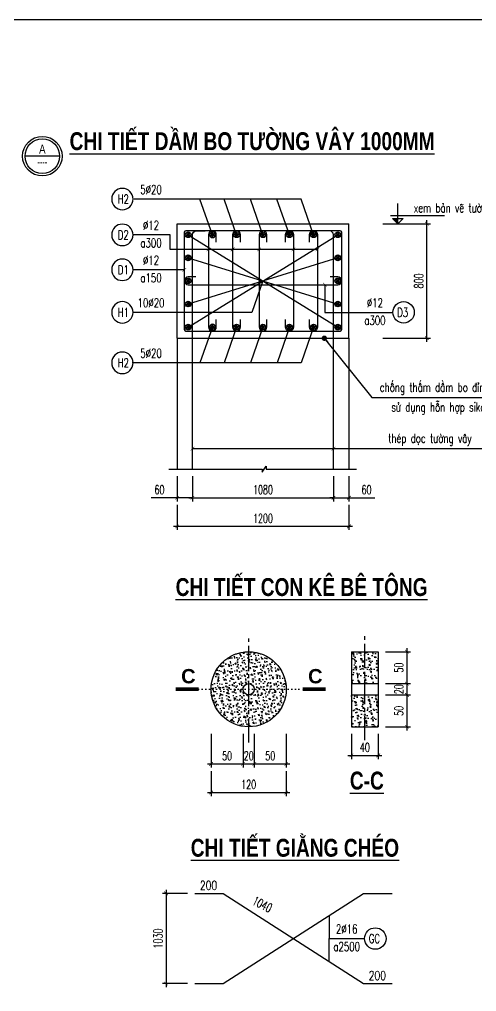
# Model space of a CAD drawing. Header units: millimetres. Extents: x -143570 to 58447, y -1448440 to -1202244.
# Drawn here: x -73620 to -60843, y -1323603 to -1296434 of the extents above; entities that cross this region are included whole.
import ezdxf
from ezdxf.enums import TextEntityAlignment as Align

# ---------------------------------------------------------------- set-up
doc = ezdxf.new("R2010")
doc.units = ezdxf.units.MM
doc.header["$LTSCALE"] = 30
doc.header["$PDMODE"] = 3
for name, pattern in [('CENTER2', [1.125, 0.75, -0.125, 0.125, -0.125]), ('DASHED', [19.05, 12.7, -6.35]), ('DOT', [0.25, 0, -0.25])]:
    doc.linetypes.add(name, pattern=pattern)
doc.layers.get('0').update_dxf_attribs({"lineweight": 9})
doc.layers.get('Defpoints').update_dxf_attribs({"lineweight": 9})
for name, color, linetype in [('ccu11-Chidan', 9, 'Continuous'), ('ccu11-Cotthep', 9, 'Continuous'), ('ccu11-Dim', 8, 'Continuous'), ('ccu11-Hatch', 8, 'Continuous'), ('ccu11-Manh', 8, 'Continuous'), ('ccu11-Text', 31, 'Continuous'), ('ccu11-Thay', 7, 'Continuous'), ('ccu11-Thep', 4, 'Continuous'), ('ccu11-Thepdai', 6, 'Continuous'), ('ccu11-Truc', 13, 'CENTER2')]:
    doc.layers.add(name, color=color, linetype=linetype)
doc.layers.add('ccu11-Khuat', color=9, linetype='DASHED', lineweight=30)
doc.styles.add('ccu11-dim', font='vnsimli.shx', dxfattribs={"width": 0.65, "bigfont": 'bigfont.shx'})
doc.styles.add('ccu11-VnAvantH', font='')
doc.styles.add('ccu11-VnAvH-B', font='')
doc.styles.add('ccu11-vnsimli', font='vnsimli.shx', dxfattribs={"width": 0.8, "bigfont": 'vns.shx'})
doc.styles.add('ccu11-vnsimple', font='vnsimple.shx', dxfattribs={"bigfont": 'bigfont.shx'})
doc.styles.add('ccu11_simli', font='vnsimli.shx', dxfattribs={"width": 0.8})
doc.styles.add('VnHelvetlnsH', font='')
doc.styles.get('ccu11-VnAvantH').set_extended_font_data('.VnAvantH')
doc.styles.get('ccu11-VnAvH-B').set_extended_font_data('.VnAvantH', bold=True)
doc.styles.get('VnHelvetlnsH').set_extended_font_data('.VnHelvetInsH', bold=True)
doc.linetypes.add('ZIGZAG', pattern='A,0.0001,-0.2,[131,ltypeshp.shx,S=0.2,R=0,X=-0.2,Y=0],-0.4,[131,ltypeshp.shx,S=0.2,R=180,X=0.2,Y=0],-0.2', length=0.8001)
doc.dimstyles.new('ccu11-100x4', dxfattribs={"dimscale": 100, "dimtxt": 2.5, "dimasz": 1, "dimexe": 1, "dimexo": 2, "dimgap": 1, "dimtad": 1, "dimdec": 0, "dimlfac": 0.25, "dimdsep": 46, "dimtxsty": 'ccu11-dim', "dimblk": 'ARCHTICK', "dimcen": -1, "dimdle": 1, "dimclrd": 256, "dimclre": 256, "dimclrt": 3, "dimadec": 0, "dimazin": 2, "dimtfac": 0.1, "dimtdec": 0, "dimtmove": 0, "dimatfit": 1, "dimldrblk": 'ARCHTICK', "dimfxl": 1, "dimtvp": 0.833333, "dimtolj": 1, "dimtzin": 12, "dimarcsym": 0})
pattern_1 = [(32.602126, (-1224341.735, -725912.61), (-200.764141, -20.173982), [0, -217.5]), (118.602126, (-1224341.74, -725912.61), (-20.218716, -216.044088), [0, -291]), (39.602126, (-1224318.45, -725931.7), (-235.05624, 1.738773), [0, -369]), (251.602126, (-1224318.45, -725931.7), (115.106062, -227.98173), [0, -243.6]), (79.602126, (-1224091.26, -726077.8), (-175.222127, 215.157838), [0, -195]), (55.602126, (-1224219.43, -725999.5), (-222.786305, 152.532823), [30, -240]), (100.602126, (-1224194.68, -726016.44), (-375.31848, -70.25336), [42.426, -339.411]), (145.602126, (-1224010.92, -725960.47), (-152.532823, -222.786305), [30, -240]), (100.602126, (-1223875.34, -725762.43), (-375.31848, -70.25336), [42.426, -339.411]), (235.602126, (-1224010.92, -725960.47), (222.786305, -152.532823), [30, -240]), (100.602126, (-1224042.15, -725793.66), (-375.31848, -70.25336), [42.426, -339.411]), (325.602126, (-1224219.43, -725999.5), (152.532823, 222.786305), [30, -240]), (100.602126, (-1224027.87, -725985.22), (-375.31848, -70.25336), [42.426, -339.411])]

# ---------------------------------------------------------------- blocks, each defined once
blk = doc.blocks.new('SHD')
at = {"layer": 'ccu11-Cotthep'}
blk.add_circle((300, 0), 300, dxfattribs=at)
at = {"layer": 'ccu11-Cotthep', "color": 31, "style": 'ccu11_simli', "width": 0.8}
blk.add_attdef('DK', text='', height=250, dxfattribs=at).set_placement((-101, 65), align=Align.BOTTOM_RIGHT)
blk.add_attdef('KH', text='', height=250, dxfattribs=at).set_placement((300, 0), align=Align.MIDDLE)
blk.add_attdef('KC', text='', height=250, dxfattribs=at).set_placement((-101, -142), align=Align.TOP_RIGHT)
blk = doc.blocks.new('_ARCHTICK')
at = {"color": 0, "linetype": 'ByBlock', "const_width": 0.15}
blk.add_lwpolyline([(-0.5, -0.5), (0.5, 0.5)], dxfattribs=at)
blk = doc.blocks.new('*D1014')
at = {"layer": 'ccu11-Dim', "lineweight": -2, "transparency": 16777216}
for p, q in [((-68921, -1320861), (-69621, -1320861)), ((-69521, -1320761), (-69521, -1323481)), ((-68921, -1323381), (-69621, -1323381))]:
    blk.add_line(p, q, dxfattribs=at)
at = {"layer": 'Defpoints', "color": 0, "transparency": 16777216}
for p in [(-68721, -1320861), (-69521, -1323381), (-68721, -1323381)]:
    blk.add_point(p, dxfattribs=at)
at = {"layer": 'ccu11-Dim', "lineweight": -2, "transparency": 16777216, "xscale": 100, "yscale": 100, "zscale": 100}
for p, rotation in [((-69521, -1320861), 90), ((-69521, -1323381), 270)]:
    blk.add_blockref('_ARCHTICK', p, dxfattribs=dict(at, rotation=rotation))
at = {"layer": 'ccu11-Dim', "color": 3, "transparency": 16777216, "insert": (-69746, -1322121), "char_height": 250, "attachment_point": 5, "rotation": 90, "style": 'ccu11-dim'}
blk.add_mtext('\\A1;1030', dxfattribs=at)
blk = doc.blocks.new('*D1015')
at = {"layer": 'ccu11-Dim', "lineweight": -2, "ltscale": 10000, "transparency": 16777216}
for p, q in [((-68262, -1317440), (-68262, -1318140)), ((-66162, -1317440), (-66162, -1318140)), ((-68362, -1318040), (-66062, -1318040))]:
    blk.add_line(p, q, dxfattribs=at)
at = {"layer": 'Defpoints', "color": 0, "ltscale": 10000, "transparency": 16777216}
for p in [(-68262, -1317240), (-66162, -1317240), (-66162, -1318040)]:
    blk.add_point(p, dxfattribs=at)
at = {"layer": 'ccu11-Dim', "lineweight": -2, "ltscale": 10000, "transparency": 16777216, "xscale": 100, "yscale": 100, "zscale": 100, "rotation": 180}
blk.add_blockref('_ARCHTICK', (-68262, -1318040), dxfattribs=at)
at = {"layer": 'ccu11-Dim', "lineweight": -2, "ltscale": 10000, "transparency": 16777216, "xscale": 100, "yscale": 100, "zscale": 100}
blk.add_blockref('_ARCHTICK', (-66162, -1318040), dxfattribs=at)
at = {"layer": 'ccu11-Dim', "color": 3, "ltscale": 10000, "transparency": 16777216, "insert": (-67212, -1317815), "char_height": 250, "attachment_point": 5, "style": 'ccu11-dim'}
blk.add_mtext('\\A1;120', dxfattribs=at)
blk = doc.blocks.new('*D1016')
at = {"layer": 'ccu11-Dim', "lineweight": -2, "ltscale": 10000, "transparency": 16777216}
for p, q in [((-68262, -1316404), (-68262, -1317340)), ((-67369, -1316404), (-67369, -1317340)), ((-68362, -1317240), (-67269, -1317240))]:
    blk.add_line(p, q, dxfattribs=at)
at = {"layer": 'Defpoints', "color": 0, "ltscale": 10000, "transparency": 16777216}
for p in [(-68262, -1316204), (-67369, -1316204), (-67369, -1317240)]:
    blk.add_point(p, dxfattribs=at)
at = {"layer": 'ccu11-Dim', "lineweight": -2, "ltscale": 10000, "transparency": 16777216, "xscale": 100, "yscale": 100, "zscale": 100, "rotation": 180}
blk.add_blockref('_ARCHTICK', (-68262, -1317240), dxfattribs=at)
at = {"layer": 'ccu11-Dim', "lineweight": -2, "ltscale": 10000, "transparency": 16777216, "xscale": 100, "yscale": 100, "zscale": 100}
blk.add_blockref('_ARCHTICK', (-67369, -1317240), dxfattribs=at)
at = {"layer": 'ccu11-Dim', "color": 3, "ltscale": 10000, "transparency": 16777216, "insert": (-67816, -1317015), "char_height": 250, "attachment_point": 5, "style": 'ccu11-dim'}
blk.add_mtext('\\A1;50', dxfattribs=at)
blk = doc.blocks.new('*D1017')
at = {"layer": 'ccu11-Dim', "lineweight": -2, "ltscale": 10000, "transparency": 16777216}
for p, q in [((-67369, -1316404), (-67369, -1317340)), ((-67054, -1316404), (-67054, -1317340)), ((-67469, -1317240), (-66954, -1317240))]:
    blk.add_line(p, q, dxfattribs=at)
at = {"layer": 'Defpoints', "color": 0, "ltscale": 10000, "transparency": 16777216}
for p in [(-67369, -1316204), (-67054, -1316204), (-67054, -1317240)]:
    blk.add_point(p, dxfattribs=at)
at = {"layer": 'ccu11-Dim', "lineweight": -2, "ltscale": 10000, "transparency": 16777216, "xscale": 100, "yscale": 100, "zscale": 100, "rotation": 180}
blk.add_blockref('_ARCHTICK', (-67369, -1317240), dxfattribs=at)
at = {"layer": 'ccu11-Dim', "lineweight": -2, "ltscale": 10000, "transparency": 16777216, "xscale": 100, "yscale": 100, "zscale": 100}
blk.add_blockref('_ARCHTICK', (-67054, -1317240), dxfattribs=at)
at = {"layer": 'ccu11-Dim', "color": 3, "ltscale": 10000, "transparency": 16777216, "insert": (-67212, -1317015), "char_height": 250, "attachment_point": 5, "style": 'ccu11-dim'}
blk.add_mtext('\\A1;20', dxfattribs=at)
blk = doc.blocks.new('*D1018')
at = {"layer": 'ccu11-Dim', "lineweight": -2, "ltscale": 10000, "transparency": 16777216}
for p, q in [((-67054, -1316404), (-67054, -1317340)), ((-66162, -1316404), (-66162, -1317340)), ((-67154, -1317240), (-66062, -1317240))]:
    blk.add_line(p, q, dxfattribs=at)
at = {"layer": 'Defpoints', "color": 0, "ltscale": 10000, "transparency": 16777216}
for p in [(-67054, -1316204), (-66162, -1316204), (-66162, -1317240)]:
    blk.add_point(p, dxfattribs=at)
at = {"layer": 'ccu11-Dim', "lineweight": -2, "ltscale": 10000, "transparency": 16777216, "xscale": 100, "yscale": 100, "zscale": 100, "rotation": 180}
blk.add_blockref('_ARCHTICK', (-67054, -1317240), dxfattribs=at)
at = {"layer": 'ccu11-Dim', "lineweight": -2, "ltscale": 10000, "transparency": 16777216, "xscale": 100, "yscale": 100, "zscale": 100}
blk.add_blockref('_ARCHTICK', (-66162, -1317240), dxfattribs=at)
at = {"layer": 'ccu11-Dim', "color": 3, "ltscale": 10000, "transparency": 16777216, "insert": (-66608, -1317015), "char_height": 250, "attachment_point": 5, "style": 'ccu11-dim'}
blk.add_mtext('\\A1;50', dxfattribs=at)
blk = doc.blocks.new('*D1019')
at = {"layer": 'ccu11-Dim', "lineweight": -2, "ltscale": 10000, "transparency": 16777216}
for p, q in [((-63390, -1314104), (-62690, -1314104)), ((-62790, -1314004), (-62790, -1315097)), ((-63390, -1314997), (-62690, -1314997))]:
    blk.add_line(p, q, dxfattribs=at)
at = {"layer": 'Defpoints', "color": 0, "ltscale": 10000, "transparency": 16777216}
for p in [(-63590, -1314104), (-63590, -1314997), (-62790, -1314997)]:
    blk.add_point(p, dxfattribs=at)
at = {"layer": 'ccu11-Dim', "lineweight": -2, "ltscale": 10000, "transparency": 16777216, "xscale": 100, "yscale": 100, "zscale": 100}
for p, rotation in [((-62790, -1314104), 90), ((-62790, -1314997), 270)]:
    blk.add_blockref('_ARCHTICK', p, dxfattribs=dict(at, rotation=rotation))
at = {"layer": 'ccu11-Dim', "color": 3, "ltscale": 10000, "transparency": 16777216, "insert": (-63015, -1314550), "char_height": 250, "attachment_point": 5, "rotation": 90, "style": 'ccu11-dim'}
blk.add_mtext('\\A1;50', dxfattribs=at)
blk = doc.blocks.new('*D1020')
at = {"layer": 'ccu11-Dim', "lineweight": -2, "ltscale": 10000, "transparency": 16777216}
for p, q in [((-62790, -1314897), (-62790, -1315412)), ((-63390, -1314997), (-62690, -1314997)), ((-63390, -1315312), (-62690, -1315312))]:
    blk.add_line(p, q, dxfattribs=at)
at = {"layer": 'Defpoints', "color": 0, "ltscale": 10000, "transparency": 16777216}
for p in [(-63590, -1314997), (-63590, -1315312), (-62790, -1315312)]:
    blk.add_point(p, dxfattribs=at)
at = {"layer": 'ccu11-Dim', "lineweight": -2, "ltscale": 10000, "transparency": 16777216, "xscale": 100, "yscale": 100, "zscale": 100}
for p, rotation in [((-62790, -1314997), 90), ((-62790, -1315312), 270)]:
    blk.add_blockref('_ARCHTICK', p, dxfattribs=dict(at, rotation=rotation))
at = {"layer": 'ccu11-Dim', "color": 3, "ltscale": 10000, "transparency": 16777216, "insert": (-63015, -1315154), "char_height": 250, "attachment_point": 5, "rotation": 90, "style": 'ccu11-dim'}
blk.add_mtext('\\A1;20', dxfattribs=at)
blk = doc.blocks.new('*D1021')
at = {"layer": 'ccu11-Dim', "lineweight": -2, "ltscale": 10000, "transparency": 16777216}
for p, q in [((-62790, -1315212), (-62790, -1316304)), ((-63390, -1315312), (-62690, -1315312)), ((-63390, -1316204), (-62690, -1316204))]:
    blk.add_line(p, q, dxfattribs=at)
at = {"layer": 'Defpoints', "color": 0, "ltscale": 10000, "transparency": 16777216}
for p in [(-63590, -1315312), (-63590, -1316204), (-62790, -1316204)]:
    blk.add_point(p, dxfattribs=at)
at = {"layer": 'ccu11-Dim', "lineweight": -2, "ltscale": 10000, "transparency": 16777216, "xscale": 100, "yscale": 100, "zscale": 100}
for p, rotation in [((-62790, -1315312), 90), ((-62790, -1316204), 270)]:
    blk.add_blockref('_ARCHTICK', p, dxfattribs=dict(at, rotation=rotation))
at = {"layer": 'ccu11-Dim', "color": 3, "ltscale": 10000, "transparency": 16777216, "insert": (-63015, -1315758), "char_height": 250, "attachment_point": 5, "rotation": 90, "style": 'ccu11-dim'}
blk.add_mtext('\\A1;50', dxfattribs=at)
blk = doc.blocks.new('*D1022')
at = {"layer": 'ccu11-Dim', "lineweight": -2, "ltscale": 10000, "transparency": 16777216}
for p, q in [((-64340, -1316404), (-64340, -1317104)), ((-63590, -1316404), (-63590, -1317104)), ((-64440, -1317004), (-63490, -1317004))]:
    blk.add_line(p, q, dxfattribs=at)
at = {"layer": 'Defpoints', "color": 0, "ltscale": 10000, "transparency": 16777216}
for p in [(-64340, -1316204), (-63590, -1316204), (-63590, -1317004)]:
    blk.add_point(p, dxfattribs=at)
at = {"layer": 'ccu11-Dim', "lineweight": -2, "ltscale": 10000, "transparency": 16777216, "xscale": 100, "yscale": 100, "zscale": 100, "rotation": 180}
blk.add_blockref('_ARCHTICK', (-64340, -1317004), dxfattribs=at)
at = {"layer": 'ccu11-Dim', "lineweight": -2, "ltscale": 10000, "transparency": 16777216, "xscale": 100, "yscale": 100, "zscale": 100}
blk.add_blockref('_ARCHTICK', (-63590, -1317004), dxfattribs=at)
at = {"layer": 'ccu11-Dim', "color": 3, "ltscale": 10000, "transparency": 16777216, "insert": (-63965, -1316779), "char_height": 250, "attachment_point": 5, "style": 'ccu11-dim'}
blk.add_mtext('\\A1;40', dxfattribs=at)
blk = doc.blocks.new('ccu11_block_thep')
at = {"layer": 'ccu11-Thep', "color": 3}
for p, q in [((-0.4, 0), (0.4, 0)), ((-0.28, 0.28), (0.28, -0.28)), ((0.28, 0.28), (-0.28, -0.28)), ((0, 0.4), (0, -0.4))]:
    blk.add_line(p, q, dxfattribs=at)
at = {"layer": 'ccu11-Thep', "color": 1, "const_width": 0.0667}
blk.add_lwpolyline([(-0.4, 0, 1), (0.4, 0, 1), (-0.4, 0, 1)], format="xyb", dxfattribs=at)
at = {"layer": 'ccu11-Thep', "color": 1}
blk.add_circle((0, 0), 0.4, dxfattribs=at)
blk = doc.blocks.new('*D989')
at = {"layer": 'ccu11-Dim', "lineweight": -2, "transparency": 16777216}
for p, q in [((-63458, -1302143), (-62132, -1302143)), ((-62232, -1305443), (-62232, -1302043)), ((-63458, -1305343), (-62132, -1305343))]:
    blk.add_line(p, q, dxfattribs=at)
at = {"layer": 'Defpoints', "color": 0, "transparency": 16777216}
for p in [(-63658, -1302143), (-62232, -1302143), (-63658, -1305343)]:
    blk.add_point(p, dxfattribs=at)
at = {"layer": 'ccu11-Dim', "lineweight": -2, "transparency": 16777216, "xscale": 100, "yscale": 100, "zscale": 100}
for p, rotation in [((-62232, -1302143), 90), ((-62232, -1305343), 270)]:
    blk.add_blockref('_ARCHTICK', p, dxfattribs=dict(at, rotation=rotation))
at = {"layer": 'ccu11-Dim', "color": 3, "transparency": 16777216, "insert": (-62457, -1303743), "char_height": 250, "attachment_point": 5, "rotation": 90, "style": 'ccu11-dim'}
blk.add_mtext('\\A1;800', dxfattribs=at)
blk = doc.blocks.new('*D990')
at = {"layer": 'ccu11-Dim', "lineweight": -2, "transparency": 16777216}
for p, q in [((-69212, -1309203), (-69212, -1309903)), ((-68783, -1309203), (-68783, -1309903)), ((-69212, -1309803), (-69937, -1309803)), ((-68783, -1309803), (-69212, -1309803)), ((-68783, -1309803), (-68683, -1309803))]:
    blk.add_line(p, q, dxfattribs=at)
at = {"layer": 'Defpoints', "color": 0, "transparency": 16777216}
for p in [(-69212, -1309003), (-68783, -1309003), (-68783, -1309803)]:
    blk.add_point(p, dxfattribs=at)
at = {"layer": 'ccu11-Dim', "lineweight": -2, "transparency": 16777216, "xscale": 100, "yscale": 100, "zscale": 100}
blk.add_blockref('_ARCHTICK', (-69212, -1309803), dxfattribs=at)
at = {"layer": 'ccu11-Dim', "lineweight": -2, "transparency": 16777216, "xscale": 100, "yscale": 100, "zscale": 100, "rotation": 180}
blk.add_blockref('_ARCHTICK', (-68783, -1309803), dxfattribs=at)
at = {"layer": 'ccu11-Dim', "color": 3, "transparency": 16777216, "insert": (-69706, -1309578), "char_height": 250, "attachment_point": 5, "style": 'ccu11-dim'}
blk.add_mtext('\\A1;60', dxfattribs=at)
blk = doc.blocks.new('*D991')
at = {"layer": 'ccu11-Dim', "lineweight": -2, "transparency": 16777216}
for p, q in [((-68783, -1309203), (-68783, -1309903)), ((-64841, -1309203), (-64841, -1309903)), ((-68883, -1309803), (-64741, -1309803))]:
    blk.add_line(p, q, dxfattribs=at)
at = {"layer": 'Defpoints', "color": 0, "transparency": 16777216}
for p in [(-68783, -1309003), (-64841, -1309003), (-64841, -1309803)]:
    blk.add_point(p, dxfattribs=at)
at = {"layer": 'ccu11-Dim', "lineweight": -2, "transparency": 16777216, "xscale": 100, "yscale": 100, "zscale": 100, "rotation": 180}
blk.add_blockref('_ARCHTICK', (-68783, -1309803), dxfattribs=at)
at = {"layer": 'ccu11-Dim', "lineweight": -2, "transparency": 16777216, "xscale": 100, "yscale": 100, "zscale": 100}
blk.add_blockref('_ARCHTICK', (-64841, -1309803), dxfattribs=at)
at = {"layer": 'ccu11-Dim', "color": 3, "transparency": 16777216, "insert": (-66812, -1309578), "char_height": 250, "attachment_point": 5, "style": 'ccu11-dim'}
blk.add_mtext('\\A1;1080', dxfattribs=at)
blk = doc.blocks.new('*D992')
at = {"layer": 'ccu11-Dim', "lineweight": -2, "transparency": 16777216}
for p, q in [((-69212, -1310003), (-69212, -1310703)), ((-64411, -1310003), (-64411, -1310703)), ((-64311, -1310603), (-69312, -1310603))]:
    blk.add_line(p, q, dxfattribs=at)
at = {"layer": 'Defpoints', "color": 0, "transparency": 16777216}
for p in [(-69212, -1309803), (-64411, -1309803), (-69212, -1310603)]:
    blk.add_point(p, dxfattribs=at)
at = {"layer": 'ccu11-Dim', "lineweight": -2, "transparency": 16777216, "xscale": 100, "yscale": 100, "zscale": 100, "rotation": 180}
blk.add_blockref('_ARCHTICK', (-69212, -1310603), dxfattribs=at)
at = {"layer": 'ccu11-Dim', "lineweight": -2, "transparency": 16777216, "xscale": 100, "yscale": 100, "zscale": 100}
blk.add_blockref('_ARCHTICK', (-64411, -1310603), dxfattribs=at)
at = {"layer": 'ccu11-Dim', "color": 3, "transparency": 16777216, "insert": (-66812, -1310378), "char_height": 250, "attachment_point": 5, "style": 'ccu11-dim'}
blk.add_mtext('\\A1;1200', dxfattribs=at)
blk = doc.blocks.new('ct-ve')
at = {"layer": 'ccu11-Chidan', "color": 7}
blk.add_lwpolyline([(484, 0), (-484, 0)], dxfattribs=at)
at = {"layer": 'ccu11-Chidan', "color": 9}
blk.add_circle((0, 0), 553, dxfattribs=at)
at = {"layer": 'ccu11-Chidan', "color": 3}
blk.add_circle((0, 0), 484, dxfattribs=at)
at = {"layer": 'ccu11-Chidan', "color": 7, "style": 'ccu11-VnAvantH', "width": 0.8}
blk.add_attdef('B', text='', height=250, dxfattribs=at).set_placement((0, 0), align=Align.BOTTOM_CENTER)
blk.add_attdef('B', text='', height=180, dxfattribs=at).set_placement((0, -76), align=Align.TOP_CENTER)
blk = doc.blocks.new('*D1004')
at = {"layer": 'ccu11-Dim', "lineweight": -2, "transparency": 16777216}
for p, q in [((-64841, -1309203), (-64841, -1309903)), ((-64411, -1309203), (-64411, -1309903)), ((-64841, -1309803), (-64941, -1309803)), ((-64841, -1309803), (-64411, -1309803)), ((-64411, -1309803), (-63686, -1309803))]:
    blk.add_line(p, q, dxfattribs=at)
at = {"layer": 'Defpoints', "color": 0, "transparency": 16777216}
for p in [(-64841, -1309003), (-64411, -1309003), (-64841, -1309803)]:
    blk.add_point(p, dxfattribs=at)
at = {"layer": 'ccu11-Dim', "lineweight": -2, "transparency": 16777216, "xscale": 100, "yscale": 100, "zscale": 100}
blk.add_blockref('_ARCHTICK', (-64841, -1309803), dxfattribs=at)
at = {"layer": 'ccu11-Dim', "lineweight": -2, "transparency": 16777216, "xscale": 100, "yscale": 100, "zscale": 100, "rotation": 180}
blk.add_blockref('_ARCHTICK', (-64411, -1309803), dxfattribs=at)
at = {"layer": 'ccu11-Dim', "color": 3, "transparency": 16777216, "insert": (-63918, -1309578), "char_height": 250, "attachment_point": 5, "style": 'ccu11-dim'}
blk.add_mtext('\\A1;60', dxfattribs=at)
blk = doc.blocks.new('*U19')
at = {"color": 3, "linetype": 'DOT', "ltscale": 10}
blk.add_line((-2034, 0), (148, 0), dxfattribs=at)
at = {"color": 4, "const_width": 75}
for points in [[(-2513, 0), (-2034, 0)], [(148, 0), (627, 0)]]:
    blk.add_lwpolyline(points, dxfattribs=at)
at = {"color": 31, "style": 'VnHelvetlnsH'}
for tag, p in [('MC3', (-2250, 274)), ('MC4', (411, 274))]:
    blk.add_attdef(tag, text='', height=300, dxfattribs=at).set_placement(p, align=Align.MIDDLE_CENTER)
blk = doc.blocks.new('ccu11-cotcaodo1')
at = {"layer": 'ccu11-Chidan'}
for p, q in [((0, 0), (0, 565)), ((-206, 230), (1309, 230)), ((-206, 0), (206, 0)), ((-150, 150), (150, 150)), ((0, 0), (-150, 150)), ((0, 0), (150, 150))]:
    blk.add_line(p, q, dxfattribs=at)
blk.add_solid([(-150, 150), (0, 150), (0, 0)], dxfattribs=at)
at = {"layer": 'ccu11-Chidan', "color": 31, "ltscale": 10, "style": 'ccu11-vnsimli', "width": 0.8}
blk.add_attdef('%%P0.000', text='', height=253, dxfattribs=at).set_placement((597, 441), align=Align.MIDDLE_CENTER)

msp = doc.modelspace()

# ---------------------------------------------------------------- hatches: boundary and pattern name
at = {"layer": 'ccu11-Hatch', "ltscale": 0.05}
h = msp.add_hatch(dxfattribs=at)
h.set_pattern_fill('CONC', color=256, scale=30, angle=325.602126, style=0, pattern_type=2)
h.set_pattern_definition([(32.602126, (-1225167.98, -725912.61), (-200.764141, -20.173982), [0, -217.5]), (118.602126, (-1225167.98, -725912.61), (-20.218716, -216.044088), [0, -291]), (39.602126, (-1225144.7, -725931.7), (-235.05624, 1.738773), [0, -369]), (251.602126, (-1225144.7, -725931.7), (115.106062, -227.98173), [0, -243.6]), (79.602126, (-1224917.5, -726077.8), (-175.222127, 215.157838), [0, -195]), (55.602126, (-1225045.68, -725999.5), (-222.786305, 152.532823), [30, -240]), (100.602126, (-1225020.92, -726016.44), (-375.31848, -70.25336), [42.426, -339.411]), (145.602126, (-1224837.17, -725960.47), (-152.532823, -222.786305), [30, -240]), (100.602126, (-1224701.6, -725762.43), (-375.31848, -70.25336), [42.426, -339.411]), (235.602126, (-1224837.17, -725960.47), (222.786305, -152.532823), [30, -240]), (100.602126, (-1224868.4, -725793.66), (-375.31848, -70.25336), [42.426, -339.411]), (325.602126, (-1225045.68, -725999.5), (152.532823, 222.786305), [30, -240]), (100.602126, (-1224854.1, -725985.22), (-375.31848, -70.25336), [42.426, -339.411])])
edge = h.paths.add_edge_path()
edge.add_arc((-67211.95, -1315154.1), 157.5, -34.397874, 325.602126)
edge = h.paths.add_edge_path()
edge.add_arc((-67211.95, -1315154.1), 1050, -34.397874, 325.602126)
h = msp.add_hatch(dxfattribs=at)
h.set_pattern_fill('CONC', color=256, scale=30, angle=325.602126, style=0, pattern_type=2)
h.set_pattern_definition(pattern_1)
h.paths.add_polyline_path([(-64339.81, -1314104.1), (-64339.81, -1314996.6), (-63589.81, -1314996.6), (-63589.81, -1314104.1)])
h = msp.add_hatch(dxfattribs=at)
h.set_pattern_fill('CONC', color=256, scale=30, angle=325.602126, style=0, pattern_type=2)
h.set_pattern_definition(pattern_1)
h.paths.add_polyline_path([(-64339.81, -1315311.6), (-64339.81, -1316204.1), (-63589.81, -1316204.1), (-63589.81, -1315311.6)])

# ---------------------------------------------------------------- linework, layer by layer
at = {"layer": 'ccu11-Dim', "ltscale": 50}
for p, q in [((-68903.02, -1302452.06), (-64721.11, -1305033.26)), ((-68903.02, -1305033.26), (-64721.11, -1302452.06))]:
    msp.add_line(p, q, dxfattribs=at)
at = {"layer": 'ccu11-Dim'}
for p, q in [((-68903.02, -1303097.36), (-64721.11, -1304387.96)), ((-64721.11, -1303097.36), (-68903.02, -1304387.96))]:
    msp.add_line(p, q, dxfattribs=at)
at = {"layer": 'ccu11-Khuat', "linetype": 'ZIGZAG', "ltscale": 6}
msp.add_line((-69212.45, -1305343.23), (-64411.45, -1305343.23), dxfattribs=at)
at = {"layer": 'ccu11-Manh'}
for points in [[(-69446.26, -1309002.65), (-66837.35, -1309002.65), (-66837.35, -1309090.01), (-66720.86, -1308915.28), (-66720.86, -1309002.65), (-64196.26, -1309002.65)], [(-64966.21, -1321480.46), (-64966.21, -1322121.18), (-63972.3, -1322121.18)], [(-64966.21, -1322761.9), (-64966.21, -1322121.18), (-63972.3, -1322121.18)]]:
    msp.add_lwpolyline(points, dxfattribs=at)
at = {"layer": 'ccu11-Thay'}
for p, q in [((-69212.45, -1302143.23), (-64411.45, -1302143.23)), ((-69212.45, -1305343.23), (-69212.45, -1302143.23)), ((-64411.45, -1305343.23), (-64411.45, -1302143.23)), ((-69212.45, -1305343.23), (-69212.45, -1309002.65)), ((-64411.45, -1305343.23), (-64411.45, -1309002.65))]:
    msp.add_line(p, q, dxfattribs=at)
at = {"layer": 'ccu11-Thay', "ltscale": 0.05}
for p, q in [((-64339.81, -1314104.1), (-63589.81, -1314104.1)), ((-64339.81, -1314104.1), (-64339.81, -1316204.1)), ((-63589.81, -1314104.1), (-63589.81, -1316204.1)), ((-64339.81, -1314996.6), (-63589.81, -1314996.6)), ((-64339.81, -1315311.6), (-63589.81, -1315311.6)), ((-64339.81, -1316204.1), (-63589.81, -1316204.1))]:
    msp.add_line(p, q, dxfattribs=at)
at = {"layer": 'ccu11-Thay'}
msp.add_lwpolyline([(-138866.43, -1296434.45), (-46466.43, -1296434.45), (-46466.43, -1361774.45), (-138866.43, -1361774.45)], close=True, dxfattribs=at)
at = {"layer": 'ccu11-Thay', "ltscale": 0.05}
for radius in [1050, 157.5]:
    msp.add_circle((-67211.95, -1315154.1), radius, dxfattribs=at)
at = {"layer": 'ccu11-Thep'}
for points in [[(-68782.66, -1309002.65), (-68782.66, -1302455.23, -0.41421356), (-68670.66, -1302343.23), (-68429.94, -1302343.23), (-68429.94, -1302343.23)], [(-64841.23, -1309002.65), (-64841.23, -1302455.23, 0.41421356), (-64953.23, -1302343.23), (-65193.96, -1302343.23), (-65193.96, -1302343.23)], [(-68721.39, -1320861.41), (-67921.39, -1320861.41, -0.41421356), (-67921.39, -1320861.41), (-67921.39, -1320861.41), (-64003.61, -1323380.95, 0.41421356), (-64003.61, -1323380.95), (-63203.94, -1323380.95)], [(-68721.39, -1323380.95), (-67921.39, -1323380.95, 0.41421356), (-67921.39, -1323380.95), (-67921.39, -1323380.95), (-64003.61, -1320861.41, -0.41421356), (-64003.61, -1320861.41), (-63203.94, -1320861.41)]]:
    msp.add_lwpolyline(points, format="xyb", dxfattribs=at)
at = {"layer": 'ccu11-Thepdai'}
msp.add_lwpolyline([(-64611.45, -1305103.23), (-64611.45, -1302383.23, 0.41421356), (-64651.45, -1302343.23), (-68972.45, -1302343.23, 0.41421356), (-69012.45, -1302383.23), (-69012.45, -1305103.23, 0.41421356), (-68972.45, -1305143.23), (-64651.45, -1305143.23, 0.41421356)], format="xyb", close=True, dxfattribs=at)
for points in [[(-68116.24, -1302661.08), (-68116.24, -1302449.29, 1), (-68337.03, -1302449.29), (-68337.03, -1305032.13, 1), (-68116.24, -1305032.13), (-68116.24, -1304820.35)], [(-67439.86, -1302661.08), (-67439.86, -1302449.29, 1), (-67660.64, -1302449.29), (-67660.64, -1305032.13, 1), (-67439.86, -1305032.13), (-67439.86, -1304820.35)], [(-66701.56, -1302661.08), (-66701.56, -1302449.29, 1), (-66922.34, -1302449.29), (-66922.34, -1305032.13, 1), (-66701.56, -1305032.13), (-66701.56, -1304820.35)], [(-66183.13, -1302662.21), (-66183.13, -1302450.42, -1), (-65962.35, -1302450.42), (-65962.35, -1305033.26, -1), (-66183.13, -1305033.26), (-66183.13, -1304821.48)], [(-65507.88, -1302662.21), (-65507.88, -1302450.42, -1), (-65287.1, -1302450.42), (-65287.1, -1305033.26, -1), (-65507.88, -1305033.26), (-65507.88, -1304821.48)], [(-68692.11, -1303631.5), (-68904.59, -1303631.5, 1), (-68904.59, -1303848.19), (-64720.55, -1303848.19, 1), (-64720.55, -1303631.5), (-64933.03, -1303631.5)]]:
    msp.add_lwpolyline(points, format="xyb", dxfattribs=at)
at = {"layer": 'ccu11-Truc', "ltscale": 30}
for p, q in [((-67211.95, -1316642.22), (-67211.95, -1313734.53)), ((-63964.81, -1316581.18), (-63964.81, -1313673.49))]:
    msp.add_line(p, q, dxfattribs=at)

# ---------------------------------------------------------------- block references
at = {"layer": 'ccu11-Chidan'}
ref = msp.add_blockref('ct-ve', (-72979.52, -1300256.1), dxfattribs=at)
ref.add_attrib('B', 'a', dxfattribs={"color": 7, "height": 250, "style": 'ccu11-VnAvantH', "width": 0.8}).set_placement((-72979.52, -1300256.1), align=Align.BOTTOM_CENTER)
ref.add_attrib('B', '----', dxfattribs={"color": 31, "height": 180, "style": 'ccu11-VnAvantH', "width": 0.8}).set_placement((-72979.52, -1300331.74), align=Align.TOP_CENTER)
ref = msp.add_blockref('ccu11-cotcaodo1', (-63045.51, -1302143.23), dxfattribs=at)
ref.add_attrib('%%P0.000', 'xem b¶n vÏ t\xadêng v©y', dxfattribs={"color": 31, "ltscale": 10, "height": 250, "style": 'ccu11-vnsimli', "width": 0.7}).set_placement((-61253.46, -1301702.02), align=Align.MIDDLE_CENTER)
at = {"layer": 'ccu11-Chidan', "xscale": 1.333333333335759, "yscale": 1.333333333335759, "zscale": 1.333333333335759}
msp.add_blockref('*U19', (-65898.37, -1315154.1), dxfattribs=at).add_auto_attribs({'MC4': 'C', 'MC3': 'C'})
at = {"layer": 'ccu11-Cotthep'}
ref = msp.add_blockref('SHD', (-70441.45, -1301455.23), dxfattribs=dict(at, xscale=-1))
ref.add_attrib('KH', 'H2', dxfattribs={"color": 31, "height": 250, "style": 'ccu11-vnsimple', "width": 0.7}).set_placement((-70716.45, -1301455.23), align=Align.MIDDLE_CENTER)
ref.add_attrib('DK', '5`20', dxfattribs={"color": 31, "height": 250, "style": 'ccu11-vnsimple', "width": 0.7}).set_placement((-69941.45, -1301388.56), align=Align.BOTTOM_CENTER)
ref = msp.add_blockref('SHD', (-70441.45, -1302455.3), dxfattribs=dict(at, xscale=-1))
ref.add_attrib('KH', 'D2', dxfattribs={"color": 31, "height": 250, "style": 'ccu11-vnsimple', "width": 0.7}).set_placement((-70716.45, -1302455.3), align=Align.MIDDLE_CENTER)
ref.add_attrib('KC', 'a300', dxfattribs={"color": 31, "height": 250, "style": 'ccu11-vnsimple', "width": 0.7}).set_placement((-69941.45, -1302555.3), align=Align.TOP_CENTER)
ref.add_attrib('DK', '`12', dxfattribs={"color": 31, "height": 250, "style": 'ccu11-vnsimple', "width": 0.7}).set_placement((-69941.45, -1302388.64), align=Align.BOTTOM_CENTER)
ref = msp.add_blockref('SHD', (-70441.45, -1303431.62), dxfattribs=dict(at, xscale=-1))
ref.add_attrib('KH', 'D1', dxfattribs={"color": 31, "height": 250, "style": 'ccu11-vnsimple', "width": 0.7}).set_placement((-70716.45, -1303431.62), align=Align.MIDDLE_CENTER)
ref.add_attrib('KC', 'a150', dxfattribs={"color": 31, "height": 250, "style": 'ccu11-vnsimple', "width": 0.7}).set_placement((-69941.45, -1303531.62), align=Align.TOP_CENTER)
ref.add_attrib('DK', '`12', dxfattribs={"color": 31, "height": 250, "style": 'ccu11-vnsimple', "width": 0.7}).set_placement((-69941.45, -1303364.96), align=Align.BOTTOM_CENTER)
ref = msp.add_blockref('SHD', (-70441.45, -1304621.79), dxfattribs=dict(at, xscale=-1))
ref.add_attrib('KH', 'H1', dxfattribs={"color": 31, "height": 250, "style": 'ccu11-vnsimple', "width": 0.7}).set_placement((-70716.45, -1304621.79), align=Align.MIDDLE_CENTER)
ref.add_attrib('DK', '10`20', dxfattribs={"color": 31, "height": 250, "style": 'ccu11-vnsimple', "width": 0.7}).set_placement((-69941.45, -1304555.12), align=Align.BOTTOM_CENTER)
ref = msp.add_blockref('SHD', (-63182.55, -1304621.79), dxfattribs=at)
ref.add_attrib('KH', 'D3', dxfattribs={"color": 31, "height": 250, "style": 'ccu11-vnsimple', "width": 0.7}).set_placement((-62907.55, -1304621.79), align=Align.MIDDLE_CENTER)
ref.add_attrib('KC', 'a300', dxfattribs={"color": 31, "height": 250, "style": 'ccu11-vnsimple', "width": 0.7}).set_placement((-63682.55, -1304721.79), align=Align.TOP_CENTER)
ref.add_attrib('DK', '`12', dxfattribs={"color": 31, "height": 250, "style": 'ccu11-vnsimple', "width": 0.7}).set_placement((-63682.55, -1304555.12), align=Align.BOTTOM_CENTER)
ref = msp.add_blockref('SHD', (-70441.45, -1306031.23), dxfattribs=dict(at, xscale=-1))
ref.add_attrib('KH', 'H2', dxfattribs={"color": 31, "height": 250, "style": 'ccu11-vnsimple', "width": 0.7}).set_placement((-70716.45, -1306031.23), align=Align.MIDDLE_CENTER)
ref.add_attrib('DK', '5`20', dxfattribs={"color": 31, "height": 250, "style": 'ccu11-vnsimple', "width": 0.7}).set_placement((-69941.45, -1305964.56), align=Align.BOTTOM_CENTER)
ref = msp.add_blockref('SHD', (-63972.3, -1322121.18), dxfattribs=at)
ref.add_attrib('KH', 'GC', dxfattribs={"color": 31, "height": 250, "style": 'ccu11-vnsimple', "width": 0.7}).set_placement((-63697.3, -1322121.18), align=Align.MIDDLE_CENTER)
ref.add_attrib('KC', 'a2500', dxfattribs={"color": 31, "height": 250, "style": 'ccu11-vnsimple', "width": 0.7}).set_placement((-64472.3, -1322221.18), align=Align.TOP_CENTER)
ref.add_attrib('DK', '2`16', dxfattribs={"color": 31, "height": 250, "style": 'ccu11-vnsimple', "width": 0.7}).set_placement((-64472.3, -1322054.51), align=Align.BOTTOM_CENTER)
at = {"layer": 'ccu11-Dim', "xscale": 100, "yscale": 100, "zscale": 100}
for p in [(-67660.64, -1302861.17), (-66922.34, -1302861.17), (-65962.35, -1302861.17)]:
    msp.add_blockref('_ARCHTICK', p, dxfattribs=at)
at = {"layer": 'ccu11-Thep', "xscale": 200, "yscale": 200, "zscale": 200}
for p in [(-68903.02, -1302452.06), (-64721.11, -1302452.06), (-68903.02, -1303097.36), (-64721.11, -1303097.36), (-68903.02, -1303742.66), (-64721.11, -1303742.66), (-68903.02, -1304387.96), (-64721.11, -1304387.96), (-68903.02, -1305033.26), (-64721.11, -1305033.26)]:
    msp.add_blockref('ccu11_block_thep', p, dxfattribs=at)
at = {"layer": 'ccu11-Thep', "yscale": 200, "zscale": 200, "rotation": 180}
for p, xscale in [((-68226.64, -1302452.06), -200), ((-67550.25, -1302452.06), 200), ((-66811.95, -1302452.06), 200), ((-66072.74, -1302453.19), 200), ((-65397.49, -1302453.19), 200), ((-68226.64, -1305033.26), -200), ((-67550.25, -1305033.26), 200), ((-66811.95, -1305033.26), 200), ((-66072.74, -1305034.39), 200), ((-65397.49, -1305034.39), 200)]:
    msp.add_blockref('ccu11_block_thep', p, dxfattribs=dict(at, xscale=xscale))

# ---------------------------------------------------------------- texts
at = {"layer": 'ccu11-Text', "style": 'ccu11-VnAvH-B', "width": 0.8}
msp.add_text('%%Uchi tiÕt dÇm bo t\xadêng v©y 1000MM', height=500, dxfattribs=at).set_placement((-72217.55, -1299835.94), align=Align.MIDDLE_LEFT)
at = {"layer": 'ccu11-Text'}
for s, height, style, width, p in [('chèng thÊm dÇm bo ®Ønh t\xadêng v©y', 250.0332, 'ccu11-vnsimli', 0.7, (-63546.78, -1306838.07, -358959.88)), ('sö dông hçn hîp sika latex', 250.0332, 'ccu11-vnsimli', 0.7, (-63225.06, -1307392.88, -358959.88)), ('thÐp däc t\xadêng v©y', 250.0332, 'ccu11-vnsimli', 0.7, (-63313.04, -1308263.54, -358959.88)), ('%%Uchi tiÕt con kª bª t«ng', 500, 'ccu11-VnAvH-B', 0.8, (-69253.45, -1312548.07)), ('%%Uc-c', 500, 'ccu11-VnAvH-B', 0.8, (-64384.54, -1317956.16)), ('200', 250, 'ccu11-dim', 0.75, (-68574.86, -1320761.41)), ('200', 250, 'ccu11-dim', 0.75, (-63857.08, -1323280.95))]:
    msp.add_text(s, height=height, dxfattribs=dict(at, style=style, width=width)).set_placement(p)
at = {"layer": 'ccu11-Text', "style": 'ccu11-VnAvH-B', "width": 0.8}
msp.add_text('%%Uchi tiÕt gi»ng chÐo', height=500, dxfattribs=at).set_placement((-65920.23, -1319834.44), align=Align.CENTER)
at = {"layer": 'ccu11-Text', "insert": (-66830.5, -1321165.56), "char_height": 250, "attachment_point": 5, "rotation": 332.961308, "style": 'ccu11-dim'}
msp.add_mtext('\\A1;1040', dxfattribs=at)

# ---------------------------------------------------------------- dimensions: what is measured, and where the dimension line sits
at = {"layer": 'ccu11-Dim'}
for base, p1, p2, angle, picture, middle in [((-62232.13, -1302143.23), (-63658.46, -1305343.23), (-63658.46, -1302143.23), 90, '*D989', (-62457.13, -1303743.23)), ((-69212.45, -1310602.7), (-64411.45, -1309802.7), (-69212.45, -1309802.7), 180, '*D992', (-66811.95, -1310377.7))]:
    dim = msp.add_linear_dim(base=base, p1=p1, p2=p2, angle=angle, dimstyle='ccu11-100x4', dxfattribs=at)
    dim.commit()
    dim.dimension.update_dxf_attribs({"geometry": picture, "text_midpoint": middle})
dim = msp.add_linear_dim(base=(-68782.66, -1309802.7), p1=(-69212.45, -1309002.65), p2=(-68782.66, -1309002.65), text='60', dimstyle='ccu11-100x4', dxfattribs=at)
dim.commit()
dim.dimension.update_dxf_attribs({"geometry": '*D990', "text_midpoint": (-69705.9, -1309802.7), "dimtype": 160})
dim = msp.add_linear_dim(base=(-64841.23, -1309802.52), p1=(-68782.66, -1309002.65), p2=(-64841.23, -1309002.65), text='1080', dimstyle='ccu11-100x4', dxfattribs=at)
dim.commit()
dim.dimension.update_dxf_attribs({"geometry": '*D991', "text_midpoint": (-66811.95, -1309577.52)})
dim = msp.add_linear_dim(base=(-64841.23, -1309802.7), p1=(-64411.45, -1309002.65), p2=(-64841.23, -1309002.65), angle=180, text='60', dimstyle='ccu11-100x4', dxfattribs=at)
dim.commit()
dim.dimension.update_dxf_attribs({"geometry": '*D1004', "text_midpoint": (-63917.99, -1309802.7), "dimtype": 160})
at = {"layer": 'ccu11-Dim', "ltscale": 10000}
for base, p1, p2, picture, middle in [((-62790.3, -1314996.6), (-63589.81, -1314104.1), (-63589.81, -1314996.6), '*D1019', (-63015.3, -1314550.35)), ((-62790.3, -1316204.1), (-63589.81, -1315311.6), (-63589.81, -1316204.1), '*D1021', (-63015.3, -1315757.85))]:
    dim = msp.add_linear_dim(base=base, p1=p1, p2=p2, angle=89.999997, text='50', dimstyle='ccu11-100x4', dxfattribs=at)
    dim.commit()
    dim.dimension.update_dxf_attribs({"geometry": picture, "text_midpoint": middle})
dim = msp.add_linear_dim(base=(-62790.3, -1315311.6), p1=(-63589.81, -1314996.6), p2=(-63589.81, -1315311.6), angle=89.999997, text='20', dimstyle='ccu11-100x4', dxfattribs=at)
dim.commit()
dim.dimension.update_dxf_attribs({"geometry": '*D1020', "text_midpoint": (-62790.3, -1315154.1), "dimtype": 160})
for base, p1, p2, text, picture, middle in [((-67369.45, -1317240.12), (-68261.95, -1316204.1), (-67369.45, -1316204.1), '50', '*D1016', (-67815.7, -1317015.12)), ((-66161.95, -1317240.12), (-67054.45, -1316204.1), (-66161.95, -1316204.1), '50', '*D1018', (-66608.2, -1317015.12)), ((-63589.81, -1317003.74), (-64339.81, -1316204.1), (-63589.81, -1316204.1), '40', '*D1022', (-63964.81, -1316778.74))]:
    dim = msp.add_linear_dim(base=base, p1=p1, p2=p2, text=text, dimstyle='ccu11-100x4', dxfattribs=at)
    dim.commit()
    dim.dimension.update_dxf_attribs({"geometry": picture, "text_midpoint": middle})
dim = msp.add_linear_dim(base=(-67054.45, -1317240.12), p1=(-67369.45, -1316204.1), p2=(-67054.45, -1316204.1), text='20', dimstyle='ccu11-100x4', dxfattribs=at)
dim.commit()
dim.dimension.update_dxf_attribs({"geometry": '*D1017', "text_midpoint": (-67211.95, -1317240.12), "dimtype": 160})
dim = msp.add_aligned_dim(p1=(-68261.95, -1317240.12), p2=(-66161.95, -1317240.12), distance=-800, text='120', dimstyle='ccu11-100x4', dxfattribs=at)
dim.commit()
dim.dimension.update_dxf_attribs({"geometry": '*D1015', "text_midpoint": (-67211.95, -1317815.12)})
at = {"layer": 'ccu11-Dim'}
dim = msp.add_linear_dim(base=(-69520.95, -1323380.95), p1=(-68721.39, -1320861.41), p2=(-68721.39, -1323380.95), angle=90, text='1030', dimstyle='ccu11-100x4', dxfattribs=at)
dim.commit()
dim.dimension.update_dxf_attribs({"geometry": '*D1014', "text_midpoint": (-69745.95, -1322121.18)})

# ---------------------------------------------------------------- leaders
for points in [[(-68337.03, -1302861.17), (-69407.67, -1302861.17), (-69407.67, -1302455.3), (-70441.45, -1302455.3)], [(-65287.1, -1302861.17), (-68337.03, -1302861.17)], [(-65083.45, -1303848.19), (-65084.07, -1304621.79), (-63182.55, -1304621.79)], [(-68782.66, -1308428.81), (-59823.72, -1308428.81)], [(-64841.23, -1308428.81), (-59823.72, -1308428.81)]]:
    msp.add_leader(points, dimstyle='ccu11-100x4', dxfattribs=at)
for points, override in [([(-66812.06, -1303742.66), (-67123.54, -1304621.79), (-70441.45, -1304621.79)], {"dimldrblk": 'None'}), ([(-65097.63, -1305343.23), (-63765.95, -1307003.34), (-57976.3, -1307003.34)], {"dimasz": 1.5, "dimldrblk": 'Dot'})]:
    msp.add_leader(points, dimstyle='ccu11-100x4', override=override, dxfattribs=at)
at = {"layer": 'ccu11-Manh'}
for points in [[(-68226.64, -1302453.19), (-68576.54, -1301455.23), (-70410.64, -1301455.23)], [(-67550.25, -1302452.06), (-67900.16, -1301454.1), (-70379.64, -1301454.1)], [(-65397.49, -1302453.19), (-65747.39, -1301455.23), (-69672.35, -1301455.23)], [(-66811.95, -1302452.06), (-67161.85, -1301454.1), (-69641.33, -1301454.1)], [(-66072.74, -1302453.19), (-66422.65, -1301455.23), (-68902.13, -1301455.23)], [(-65397.49, -1305034.39), (-65742.62, -1306032.36), (-70472.35, -1306032.36)], [(-68226.64, -1305033.26), (-68576.54, -1306031.23), (-70410.64, -1306031.23)], [(-67550.25, -1305033.26), (-67895.39, -1306031.23), (-70379.64, -1306031.23)], [(-66811.95, -1305033.26), (-67157.08, -1306031.23), (-69641.33, -1306031.23)], [(-66072.74, -1305034.39), (-66417.88, -1306032.36), (-68902.13, -1306032.36)]]:
    msp.add_leader(points, dimstyle='ccu11-100x4', override={"dimldrblk": 'None'}, dxfattribs=at)
msp.add_leader([(-69012.45, -1303431.62), (-70441.45, -1303431.62)], dimstyle='ccu11-100x4', dxfattribs=at)

doc.saveas('drawing.dxf')
